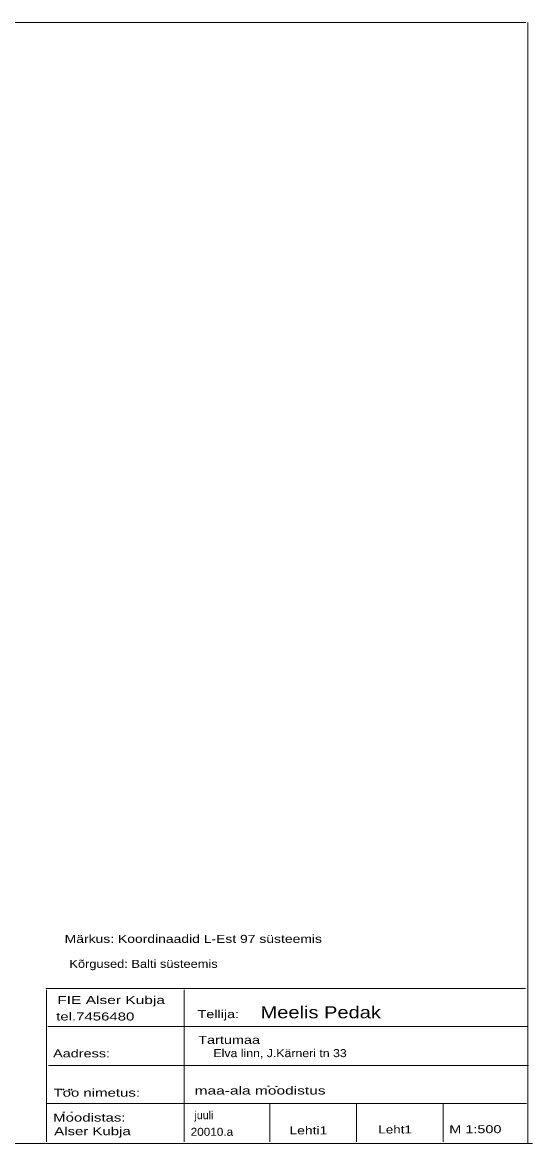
# Model space of a CAD drawing. Extents: x 642626 to 643013, y 6455643 to 6456048.
# Drawn here: x 642752.7 to 642816.5, y 6455642.9 to 6455783 of the extents above; entities that cross this region are included whole.
import ezdxf
from ezdxf.enums import TextEntityAlignment as Align

# ---------------------------------------------------------------- set-up
doc = ezdxf.new("R2010")
doc.units = 0
doc.header["$LTSCALE"] = 0.3
doc.layers.add('56', color=7, linetype='Continuous', lineweight=13)

msp = doc.modelspace()

# ---------------------------------------------------------------- linework, layer by layer
at = {"layer": '56'}
for p, q in [((642625.68, 6455783), (642815.68, 6455783)), ((642815.91, 6455783), (642815.91, 6455643)), ((642815.64, 6455662.28), (642755.64, 6455662.28)), ((642755.7, 6455643.1), (642755.7, 6455662.1)), ((642772.93, 6455643.1), (642772.93, 6455662.1)), ((642815.87, 6455657.53), (642755.87, 6455657.53)), ((642815.98, 6455652.66), (642755.98, 6455652.66)), ((642783.37, 6455650.07), (642783.61, 6455650.07)), ((642784.35, 6455650.04), (642784.59, 6455650.04)), ((642815.75, 6455647.91), (642755.75, 6455647.91)), ((642783.63, 6455647.91), (642783.63, 6455643.11)), ((642794.48, 6455647.91), (642794.48, 6455643.11)), ((642805.32, 6455647.91), (642805.32, 6455643.11)), ((642757.74, 6455646.82), (642757.99, 6455646.82)), ((642758.74, 6455646.82), (642758.98, 6455646.82)), ((642626.51, 6455642.9), (642816.51, 6455642.9))]:
    msp.add_line(p, q, dxfattribs=at)
for centre in [(642757.5826, 6455649.6561), (642757.8491, 6455649.6561), (642758.5515, 6455649.6319), (642758.8422, 6455649.6319)]:
    msp.add_circle(centre, 0.05, dxfattribs=at)

# ---------------------------------------------------------------- texts
for s, height, width, p in [('Märkus: Koordinaadid L-Est 97 süsteemis', 1, 1.3, (642774.075, 6455667.98)), ('Kõrgused: Balti süsteemis', 1, 1.2, (642767.85, 6455664.86)), ('FIE Alser Kubja', 1, 1.45, (642763.795, 6455660.34)), ('Tellija:', 1, 1.35, (642777.2, 6455658.58)), ('Meelis Pedak', 1.5, 1.25, (642790.01, 6455658.56)), ('tel.7456480', 1, 1.4, (642761.81, 6455658.28)), ('Tartumaa', 1, 1.35, (642778.555, 6455655.36)), ('Aadress:', 1, 1.35, (642760.1, 6455653.67)), ('Elva linn, J.Kärneri tn 33', 1, 1.15, (642784.93, 6455653.7)), ('Too nimetus:', 1, 1.4, (642762, 6455648.76)), ('maa-ala moodistus', 1, 1.45, (642782.43, 6455649.03)), ('Moodistas:', 1, 1.4, (642761.07, 6455645.65)), ('Alser Kubja', 1, 1.4, (642761.465, 6455643.95)), ('20010.a', 1, 1.1, (642776.4, 6455643.87)), ('Lehti1', 1, 1.3, (642788.465, 6455644.05)), ('Leht1', 1, 1.25, (642799.315, 6455644.16)), ('M 1:500', 1, 1.35, (642809.35, 6455644.2))]:
    msp.add_text(s, height=height, dxfattribs=dict(at, width=width)).set_placement(p, align=Align.CENTER)
msp.add_text('juuli', height=1, dxfattribs=at).set_placement((642775.41, 6455645.95), align=Align.CENTER)

doc.saveas('drawing.dxf')
